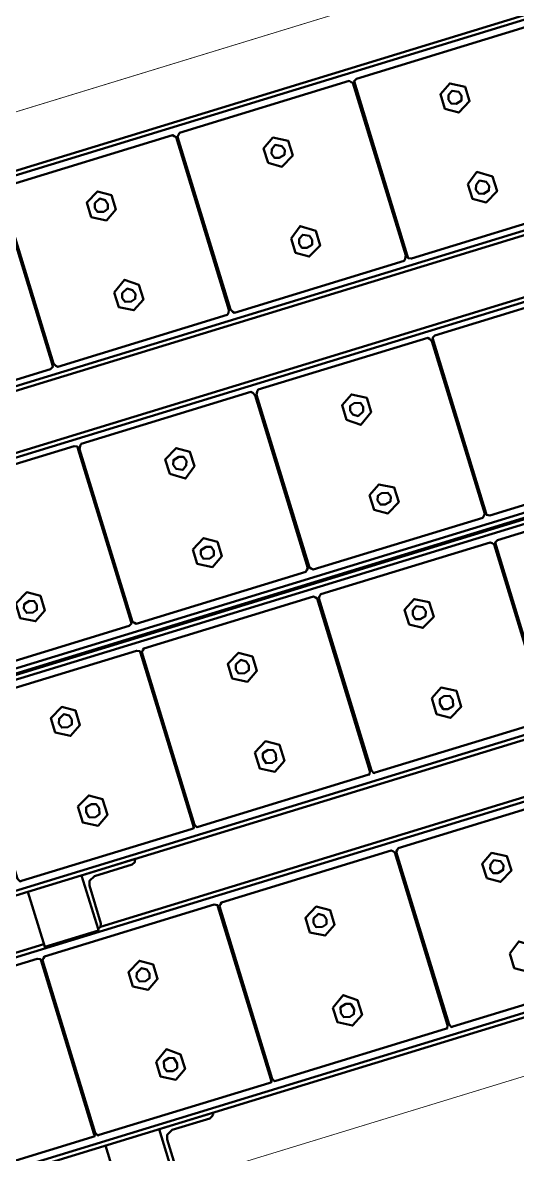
# Model space of a CAD drawing. Header units: inches. Extents: x 543393 to 2689207, y 1841861 to 9121372.
# Drawn here: x 547520.957 to 547521.398, y 1841967.59 to 1841968.599 of the extents above; entities that cross this region are included whole.
import ezdxf

# ---------------------------------------------------------------- set-up
doc = ezdxf.new("R2010")
doc.units = ezdxf.units.IN
doc.header["$MEASUREMENT"] = 0
doc.layers.add('Kich thuoc', color=8, linetype='Continuous', lineweight=18)

# ---------------------------------------------------------------- blocks, each defined once
blk = doc.blocks.new('Dan AC 220')
at = {"lineweight": 50}
for points in [[(103.2, 622.1), (28.8, 622.1), (28.8, 626.2), (28.8, 661.3), (28.8, 668.1), (3788, 668.1), (3788, 672.2), (3788, 958.9), (3737.9, 958.9), (3737.9, 672.2)], [(1037.9, 958.9), (1035.2, 957.6), (1033.9, 956.2), (1033.9, 919.7), (1032.5, 915.7), (1027.1, 912.9), (991.9, 912.9), (989.2, 911.6), (987.9, 910.2), (987.9, 908.9), (1037.9, 908.9), (1037.9, 958.9), (1088, 958.9), (1088, 908.9)], [(128.9, 908.9), (3687.9, 908.9)], [(78.9, 904.8), (3737.9, 904.8)], [(764.7, 883.2), (763.3, 883.2)], [(764.7, 881.8), (763.3, 881.8)], [(764.7, 879.1), (763.3, 879.1)], [(929.7, 883.2), (928.4, 883.2)], [(929.7, 881.8), (928.4, 881.8)], [(929.7, 879.1), (928.4, 879.1)], [(1094.8, 883.2), (1093.4, 883.2)], [(1094.8, 881.8), (1093.4, 881.8)], [(1094.8, 879.1), (1093.4, 879.1)], [(764.7, 877.8), (763.3, 877.8)], [(764.7, 871), (763.3, 871)], [(764.7, 869.7), (763.3, 869.7), (764.7, 869.7)], [(929.7, 877.8), (928.4, 877.8)], [(929.7, 871), (928.4, 871)], [(929.7, 869.7), (928.4, 869.7), (929.7, 869.7)], [(1094.8, 877.8), (1093.4, 877.8)], [(1094.8, 871), (1093.4, 871)], [(1094.8, 869.7), (1093.4, 869.7), (1094.8, 869.7)], [(764.7, 865.6), (763.3, 865.6)], [(764.7, 861.5), (763.3, 861.5)], [(764.7, 861.5), (763.3, 861.5), (764.7, 861.5)], [(929.7, 865.6), (928.4, 865.6)], [(929.7, 861.5), (928.4, 861.5)], [(929.7, 861.5), (928.4, 861.5), (929.7, 861.5)], [(1094.8, 865.6), (1093.4, 865.6)], [(1094.8, 861.5), (1093.4, 861.5)], [(1094.8, 861.5), (1093.4, 861.5), (1094.8, 861.5)], [(764.7, 857.5), (763.3, 857.5)], [(764.7, 850.7), (763.3, 850.7)], [(764.7, 849.4), (763.3, 849.4)], [(929.7, 857.5), (928.4, 857.5)], [(929.7, 850.7), (928.4, 850.7)], [(929.7, 849.4), (928.4, 849.4)], [(1094.8, 857.5), (1093.4, 857.5)], [(1094.8, 850.7), (1093.4, 850.7)], [(1094.8, 849.4), (1093.4, 849.4)], [(764.7, 841.3), (763.3, 841.3)], [(929.7, 841.3), (928.4, 841.3)], [(1094.8, 841.3), (1093.4, 841.3)], [(764.7, 835.8), (763.3, 835.8)], [(764.7, 831.8), (763.3, 831.8)], [(764.7, 830.4), (763.3, 830.4)], [(764.7, 829.1), (763.3, 829.1)], [(764.7, 827.7), (763.3, 827.7)], [(929.7, 835.8), (928.4, 835.8)], [(929.7, 831.8), (928.4, 831.8)], [(929.7, 830.4), (928.4, 830.4)], [(929.7, 829.1), (928.4, 829.1)], [(929.7, 827.7), (928.4, 827.7)], [(1094.8, 835.8), (1093.4, 835.8)], [(1094.8, 831.8), (1093.4, 831.8)], [(1094.8, 830.4), (1093.4, 830.4)], [(1094.8, 829.1), (1093.4, 829.1)], [(1094.8, 827.7), (1093.4, 827.7)], [(764.7, 825), (763.3, 825)], [(764.7, 823.7), (763.3, 823.7), (764.7, 823.7)], [(764.7, 818.3), (763.3, 818.3)], [(929.7, 825), (928.4, 825)], [(929.7, 823.7), (928.4, 823.7), (929.7, 823.7)], [(929.7, 818.3), (928.4, 818.3)], [(1094.8, 825), (1093.4, 825)], [(1094.8, 823.7), (1093.4, 823.7), (1094.8, 823.7)], [(1094.8, 818.3), (1093.4, 818.3)], [(764.7, 816.9), (763.3, 816.9), (764.7, 816.9)], [(764.7, 812.8), (763.3, 812.8)], [(764.7, 811.5), (763.3, 811.5)], [(764.7, 810.1), (763.3, 810.1)], [(929.7, 816.9), (928.4, 816.9), (929.7, 816.9)], [(929.7, 812.8), (928.4, 812.8)], [(929.7, 811.5), (928.4, 811.5)], [(929.7, 810.1), (928.4, 810.1)], [(1094.8, 816.9), (1093.4, 816.9), (1094.8, 816.9)], [(1094.8, 812.8), (1093.4, 812.8)], [(1094.8, 811.5), (1093.4, 811.5)], [(1094.8, 810.1), (1093.4, 810.1)], [(764.7, 800.7), (763.3, 800.7)], [(764.7, 799.3), (763.3, 799.3)], [(764.7, 798), (763.3, 798)], [(929.7, 800.7), (928.4, 800.7)], [(929.7, 799.3), (928.4, 799.3)], [(929.7, 798), (928.4, 798)], [(1094.8, 800.7), (1093.4, 800.7)], [(1094.8, 799.3), (1093.4, 799.3)], [(1094.8, 798), (1093.4, 798)], [(764.7, 789.9), (763.3, 789.9), (764.7, 789.9)], [(764.7, 788.5), (763.3, 788.5)], [(929.7, 789.9), (928.4, 789.9), (929.7, 789.9)], [(929.7, 788.5), (928.4, 788.5)], [(1094.8, 789.9), (1093.4, 789.9), (1094.8, 789.9)], [(1094.8, 788.5), (1093.4, 788.5)], [(764.7, 770.9), (763.3, 770.9)], [(929.7, 770.9), (928.4, 770.9)], [(1094.8, 770.9), (1093.4, 770.9)], [(3737.9, 724.9), (78.9, 724.9)], [(1035.2, 720.9), (78.9, 720.9)], [(1088, 672.2), (1088, 723.6), (1037.9, 723.6), (1037.9, 722.2), (1037.9, 672.2), (987.9, 672.2), (989.2, 674.9), (991.9, 676.2), (1027.1, 676.2), (1032.5, 678.9), (1033.9, 683), (1033.9, 718.2), (1035.2, 720.9), (1037.9, 722.2)], [(1934.8, 720.9), (1088, 720.9)], [(3788, 672.2), (28.8, 672.2)], [(764.7, 646.5), (763.3, 646.5)], [(929.7, 646.5), (928.4, 646.5)], [(764.7, 645.1), (763.3, 645.1)], [(764.7, 641.1), (763.3, 641.1)], [(764.7, 639.7), (763.3, 639.7)], [(764.7, 639.7), (763.3, 639.7), (764.7, 639.7)], [(929.7, 645.1), (928.4, 645.1)], [(929.7, 641.1), (928.4, 641.1)], [(929.7, 639.7), (928.4, 639.7)], [(929.7, 639.7), (928.4, 639.7), (929.7, 639.7)], [(764.7, 634.3), (763.3, 634.3)], [(764.7, 632.9), (763.3, 632.9), (764.7, 632.9)], [(764.7, 628.9), (763.3, 628.9)], [(929.7, 634.3), (928.4, 634.3)], [(929.7, 632.9), (928.4, 632.9), (929.7, 632.9)], [(929.7, 628.9), (928.4, 628.9)], [(764.7, 624.8), (763.3, 624.8)], [(764.7, 624.8), (763.3, 624.8), (764.7, 624.8)], [(764.7, 619.4), (763.3, 619.4)], [(764.7, 619.4), (763.3, 619.4), (764.7, 619.4)], [(929.7, 624.8), (928.4, 624.8)], [(929.7, 624.8), (928.4, 624.8), (929.7, 624.8)], [(929.7, 619.4), (928.4, 619.4)], [(929.7, 619.4), (928.4, 619.4), (929.7, 619.4)], [(764.7, 614), (763.3, 614)], [(764.7, 612.6), (763.3, 612.6)], [(929.7, 614), (928.4, 614)], [(929.7, 612.6), (928.4, 612.6)], [(764.7, 603.2), (763.3, 603.2)], [(764.7, 599.1), (763.3, 599.1)], [(929.7, 603.2), (928.4, 603.2)], [(929.7, 599.1), (928.4, 599.1)], [(764.7, 595.1), (763.3, 595.1)], [(764.7, 593.7), (763.3, 593.7)], [(764.7, 592.4), (763.3, 592.4)], [(764.7, 591), (763.3, 591)], [(764.7, 588.3), (763.3, 588.3)], [(764.7, 586.9), (763.3, 586.9)], [(764.7, 585.6), (763.3, 585.6)], [(929.7, 595.1), (928.4, 595.1)], [(929.7, 593.7), (928.4, 593.7)], [(929.7, 592.4), (928.4, 592.4)], [(929.7, 591), (928.4, 591)], [(929.7, 588.3), (928.4, 588.3)], [(929.7, 586.9), (928.4, 586.9)], [(929.7, 585.6), (928.4, 585.6)], [(764.7, 581.5), (763.3, 581.5)], [(764.7, 580.2), (763.3, 580.2), (764.7, 580.2)], [(764.7, 576.1), (763.3, 576.1)], [(929.7, 581.5), (928.4, 581.5)], [(929.7, 580.2), (928.4, 580.2), (929.7, 580.2)], [(929.7, 576.1), (928.4, 576.1)], [(764.7, 574.8), (763.3, 574.8)], [(764.7, 573.4), (763.3, 573.4)], [(929.7, 574.8), (928.4, 574.8)], [(929.7, 573.4), (928.4, 573.4)], [(599.7, 564), (598.3, 564)], [(599.7, 562.6), (598.3, 562.6)], [(599.7, 561.2), (598.3, 561.2)], [(764.7, 564), (763.3, 564)], [(764.7, 562.6), (763.3, 562.6)], [(764.7, 561.2), (763.3, 561.2)], [(929.7, 564), (928.4, 564)], [(929.7, 562.6), (928.4, 562.6)], [(929.7, 561.2), (928.4, 561.2)], [(599.7, 553.1), (598.3, 553.1), (599.7, 553.1)], [(599.7, 551.8), (598.3, 551.8)], [(764.7, 553.1), (763.3, 553.1), (764.7, 553.1)], [(764.7, 551.8), (763.3, 551.8)], [(929.7, 553.1), (928.4, 553.1), (929.7, 553.1)], [(929.7, 551.8), (928.4, 551.8)], [(3788, 488.2), (3788, 485.5), (3788, 484.1), (28.8, 484.1), (28.8, 485.5), (28.8, 488.2), (3788, 488.2), (3788, 495), (3788, 530.1), (3788, 534.2), (3732.5, 534.2)], [(599.7, 534.2), (598.3, 534.2)], [(764.7, 534.2), (763.3, 534.2)], [(929.7, 534.2), (928.4, 534.2)], [(28.8, 478.7), (28.8, 481.4), (28.8, 482.8), (3788, 482.8), (3788, 481.4), (3788, 478.7), (28.8, 478.7), (28.8, 472), (28.8, 435.4), (28.8, 432.7), (103.2, 432.7)], [(599.7, 455.7), (598.3, 455.7)], [(599.7, 454.4), (598.3, 454.4)], [(764.7, 455.7), (763.3, 455.7)], [(764.7, 454.4), (763.3, 454.4)], [(929.7, 455.7), (928.4, 455.7)], [(929.7, 454.4), (928.4, 454.4)], [(599.7, 451.7), (598.3, 451.7)], [(599.7, 450.3), (598.3, 450.3), (599.7, 450.3)], [(599.7, 449), (598.3, 449)], [(599.7, 444.9), (598.3, 444.9)], [(764.7, 451.7), (763.3, 451.7)], [(764.7, 450.3), (763.3, 450.3), (764.7, 450.3)], [(764.7, 449), (763.3, 449)], [(764.7, 444.9), (763.3, 444.9)], [(929.7, 451.7), (928.4, 451.7)], [(929.7, 450.3), (928.4, 450.3), (929.7, 450.3)], [(929.7, 449), (928.4, 449)], [(929.7, 444.9), (928.4, 444.9)], [(599.7, 443.6), (598.3, 443.6)], [(599.7, 442.2), (598.3, 442.2)], [(599.7, 438.2), (598.3, 438.2)], [(599.7, 434.1), (598.3, 434.1)], [(599.7, 434.1), (598.3, 434.1), (599.7, 434.1)], [(764.7, 443.6), (763.3, 443.6)], [(764.7, 442.2), (763.3, 442.2)], [(764.7, 438.2), (763.3, 438.2)], [(764.7, 434.1), (763.3, 434.1)], [(764.7, 434.1), (763.3, 434.1), (764.7, 434.1)], [(929.7, 443.6), (928.4, 443.6)], [(929.7, 442.2), (928.4, 442.2)], [(929.7, 438.2), (928.4, 438.2)], [(929.7, 434.1), (928.4, 434.1)], [(929.7, 434.1), (928.4, 434.1), (929.7, 434.1)], [(599.7, 430), (598.3, 430), (599.7, 430)], [(599.7, 428.7), (598.3, 428.7)], [(764.7, 430), (763.3, 430), (764.7, 430)], [(764.7, 428.7), (763.3, 428.7)], [(929.7, 430), (928.4, 430), (929.7, 430)], [(929.7, 428.7), (928.4, 428.7)], [(599.7, 417.9), (598.3, 417.9)], [(599.7, 416.5), (598.3, 416.5)], [(599.7, 413.8), (598.3, 413.8)], [(764.7, 417.9), (763.3, 417.9)], [(764.7, 416.5), (763.3, 416.5)], [(764.7, 413.8), (763.3, 413.8)], [(929.7, 417.9), (928.4, 417.9)], [(929.7, 416.5), (928.4, 416.5)], [(929.7, 413.8), (928.4, 413.8)], [(599.7, 409.7), (598.3, 409.7)], [(599.7, 404.3), (598.3, 404.3)], [(764.7, 409.7), (763.3, 409.7)], [(764.7, 404.3), (763.3, 404.3)], [(929.7, 409.7), (928.4, 409.7)], [(929.7, 404.3), (928.4, 404.3)], [(599.7, 401.6), (598.3, 401.6)], [(599.7, 397.6), (598.3, 397.6)], [(599.7, 396.2), (598.3, 396.2), (599.7, 396.2)], [(764.7, 401.6), (763.3, 401.6)], [(764.7, 397.6), (763.3, 397.6)], [(764.7, 396.2), (763.3, 396.2), (764.7, 396.2)], [(929.7, 401.6), (928.4, 401.6)], [(929.7, 397.6), (928.4, 397.6)], [(929.7, 396.2), (928.4, 396.2), (929.7, 396.2)], [(599.7, 392.2), (598.3, 392.2)], [(599.7, 390.8), (598.3, 390.8)], [(599.7, 389.5), (598.3, 389.5)], [(599.7, 385.4), (598.3, 385.4)], [(599.7, 384), (598.3, 384), (599.7, 384)], [(764.7, 392.2), (763.3, 392.2)], [(764.7, 390.8), (763.3, 390.8)], [(764.7, 389.5), (763.3, 389.5)], [(764.7, 385.4), (763.3, 385.4)], [(764.7, 384), (763.3, 384), (764.7, 384)], [(929.7, 392.2), (928.4, 392.2)], [(929.7, 390.8), (928.4, 390.8)], [(929.7, 389.5), (928.4, 389.5)], [(929.7, 385.4), (928.4, 385.4)], [(929.7, 384), (928.4, 384), (929.7, 384)], [(599.7, 380), (598.3, 380)], [(599.7, 378.6), (598.3, 378.6)], [(764.7, 380), (763.3, 380)], [(764.7, 378.6), (763.3, 378.6)], [(929.7, 380), (928.4, 380)], [(929.7, 378.6), (928.4, 378.6)], [(599.7, 373.2), (598.3, 373.2)], [(599.7, 371.9), (598.3, 371.9), (599.7, 371.9)], [(599.7, 367.8), (598.3, 367.8)], [(599.7, 366.5), (598.3, 366.5)], [(764.7, 373.2), (763.3, 373.2)], [(764.7, 371.9), (763.3, 371.9), (764.7, 371.9)], [(764.7, 367.8), (763.3, 367.8)], [(764.7, 366.5), (763.3, 366.5)], [(929.7, 373.2), (928.4, 373.2)], [(929.7, 371.9), (928.4, 371.9), (929.7, 371.9)], [(929.7, 367.8), (928.4, 367.8)], [(929.7, 366.5), (928.4, 366.5)], [(599.7, 362.4), (598.3, 362.4), (599.7, 362.4)], [(599.7, 361), (598.3, 361)], [(764.7, 362.4), (763.3, 362.4), (764.7, 362.4)], [(764.7, 361), (763.3, 361)], [(929.7, 362.4), (928.4, 362.4), (929.7, 362.4)], [(929.7, 361), (928.4, 361)], [(3732.5, 344.8), (3788, 344.8), (3788, 340.8), (3788, 305.6), (3788, 298.8), (28.8, 298.8), (28.8, 294.8), (28.8, 3.9), (78.9, 3.9), (78.9, 294.8)], [(599.7, 344.8), (598.3, 344.8)], [(764.7, 344.8), (763.3, 344.8)], [(929.7, 344.8), (928.4, 344.8)], [(28.8, 294.8), (3788, 294.8)], [(78.9, 242), (3737.9, 242)], [(78.9, 238), (3737.9, 238)], [(599.7, 216.3), (598.3, 216.3)], [(599.7, 215), (598.3, 215)], [(599.7, 212.3), (598.3, 212.3)], [(764.7, 216.3), (763.3, 216.3)], [(764.7, 215), (763.3, 215)], [(764.7, 212.3), (763.3, 212.3)], [(929.7, 216.3), (928.4, 216.3)], [(929.7, 215), (928.4, 215)], [(929.7, 212.3), (928.4, 212.3)], [(599.7, 210.9), (598.3, 210.9)], [(599.7, 204.1), (598.3, 204.1)], [(599.7, 202.8), (598.3, 202.8), (599.7, 202.8)], [(764.7, 210.9), (763.3, 210.9)], [(764.7, 204.1), (763.3, 204.1)], [(764.7, 202.8), (763.3, 202.8), (764.7, 202.8)], [(929.7, 210.9), (928.4, 210.9)], [(929.7, 204.1), (928.4, 204.1)], [(929.7, 202.8), (928.4, 202.8), (929.7, 202.8)], [(599.7, 198.7), (598.3, 198.7)], [(599.7, 194.7), (598.3, 194.7)], [(599.7, 194.7), (598.3, 194.7), (599.7, 194.7)], [(764.7, 198.7), (763.3, 198.7)], [(764.7, 194.7), (763.3, 194.7)], [(764.7, 194.7), (763.3, 194.7), (764.7, 194.7)], [(929.7, 198.7), (928.4, 198.7)], [(929.7, 194.7), (928.4, 194.7)], [(929.7, 194.7), (928.4, 194.7), (929.7, 194.7)], [(599.7, 190.6), (598.3, 190.6), (599.7, 190.6)], [(599.7, 189.3), (598.3, 189.3)], [(599.7, 183.8), (598.3, 183.8)], [(599.7, 182.5), (598.3, 182.5)], [(764.7, 190.6), (763.3, 190.6), (764.7, 190.6)], [(764.7, 189.3), (763.3, 189.3)], [(764.7, 183.8), (763.3, 183.8)], [(764.7, 182.5), (763.3, 182.5)], [(929.7, 190.6), (928.4, 190.6), (929.7, 190.6)], [(929.7, 189.3), (928.4, 189.3)], [(929.7, 183.8), (928.4, 183.8)], [(929.7, 182.5), (928.4, 182.5)], [(599.7, 174.4), (598.3, 174.4)], [(764.7, 174.4), (763.3, 174.4)], [(929.7, 174.4), (928.4, 174.4)], [(599.7, 169), (598.3, 169)], [(599.7, 164.9), (598.3, 164.9)], [(599.7, 163.6), (598.3, 163.6)], [(599.7, 162.2), (598.3, 162.2), (599.7, 162.2)], [(764.7, 169), (763.3, 169)], [(764.7, 164.9), (763.3, 164.9)], [(764.7, 163.6), (763.3, 163.6)], [(764.7, 162.2), (763.3, 162.2), (764.7, 162.2)], [(929.7, 169), (928.4, 169)], [(929.7, 164.9), (928.4, 164.9)], [(929.7, 163.6), (928.4, 163.6)], [(929.7, 162.2), (928.4, 162.2), (929.7, 162.2)], [(599.7, 158.1), (598.3, 158.1)], [(599.7, 156.8), (598.3, 156.8), (599.7, 156.8)], [(599.7, 152.7), (598.3, 152.7)], [(764.7, 158.1), (763.3, 158.1)], [(764.7, 156.8), (763.3, 156.8), (764.7, 156.8)], [(764.7, 152.7), (763.3, 152.7)], [(929.7, 158.1), (928.4, 158.1)], [(929.7, 156.8), (928.4, 156.8), (929.7, 156.8)], [(929.7, 152.7), (928.4, 152.7)], [(599.7, 150), (598.3, 150), (599.7, 150)], [(599.7, 146), (598.3, 146)], [(599.7, 144.6), (598.3, 144.6)], [(599.7, 143.3), (598.3, 143.3)], [(764.7, 150), (763.3, 150), (764.7, 150)], [(764.7, 146), (763.3, 146)], [(764.7, 144.6), (763.3, 144.6)], [(764.7, 143.3), (763.3, 143.3)], [(929.7, 150), (928.4, 150), (929.7, 150)], [(929.7, 146), (928.4, 146)], [(929.7, 144.6), (928.4, 144.6)], [(929.7, 143.3), (928.4, 143.3)], [(599.7, 133.8), (598.3, 133.8)], [(599.7, 132.4), (598.3, 132.4)], [(764.7, 133.8), (763.3, 133.8)], [(764.7, 132.4), (763.3, 132.4)], [(599.7, 131.1), (598.3, 131.1)], [(599.7, 123), (598.3, 123), (599.7, 123)], [(599.7, 121.6), (598.3, 121.6)], [(764.7, 131.1), (763.3, 131.1)], [(764.7, 123), (763.3, 123), (764.7, 123)], [(764.7, 121.6), (763.3, 121.6)], [(599.7, 104), (598.3, 104)], [(764.7, 104), (763.3, 104)], [(3737.9, 58), (78.9, 58)], [(3687.9, 54), (128.9, 54)]]:
    blk.add_lwpolyline(points, dxfattribs=at)
for points in [[(28.8, 958.9), (3788, 958.9), (3788, 3.9), (28.8, 3.9)], [(28.8, 3.9), (3788.8, 3.9), (3788.8, 958.9), (28.8, 958.9)]]:
    blk.add_lwpolyline(points, close=True)
for points in [[(763.3, 895.4), (762, 898.1), (760.6, 898.1), (602.4, 898.1), (601, 898.1), (599.7, 895.4), (599.7, 734.4), (601, 733), (602.4, 731.7), (760.6, 731.7), (762, 733), (763.3, 734.4)], [(928.4, 895.4), (927, 898.1), (925.7, 898.1), (767.4, 898.1), (766, 898.1), (764.7, 895.4), (764.7, 734.4), (766, 733), (767.4, 731.7), (925.7, 731.7), (927, 733), (928.4, 734.4)], [(1093.4, 895.4), (1092, 898.1), (1090.7, 898.1), (932.4, 898.1), (929.7, 898.1), (929.7, 895.4), (929.7, 734.4), (929.7, 733), (932.4, 731.7), (1090.7, 731.7), (1092, 733), (1093.4, 734.4)], [(1258.4, 895.4), (1257.1, 898.1), (1255.7, 898.1), (1097.5, 898.1), (1094.8, 898.1), (1094.8, 895.4), (1094.8, 734.4), (1094.8, 733), (1097.5, 731.7), (1255.7, 731.7), (1257.1, 733), (1258.4, 734.4)], [(693, 850.7), (693, 864.2), (682.2, 871), (670, 864.2), (670, 850.7), (682.2, 842.6)], [(763.3, 876.4), (764.7, 876.4)], [(858, 850.7), (858, 864.2), (845.9, 871), (835, 864.2), (835, 850.7), (845.9, 842.6)], [(928.4, 876.4), (929.7, 876.4)], [(1023.1, 850.7), (1023.1, 864.2), (1010.9, 871), (1000.1, 864.2), (1000.1, 850.7), (1010.9, 842.6)], [(1093.4, 876.4), (1094.8, 876.4)], [(852.6, 857.5), (851.3, 861.5), (845.9, 862.9), (841.8, 861.5), (840.4, 857.5), (841.8, 852.1), (845.9, 850.7), (851.3, 852.1)], [(1017.6, 857.5), (1016.3, 861.5), (1010.9, 862.9), (1006.8, 861.5), (1005.5, 857.5), (1006.8, 852.1), (1010.9, 850.7), (1016.3, 852.1)], [(763.3, 856.1), (764.7, 856.1)], [(928.4, 856.1), (929.7, 856.1)], [(1093.4, 856.1), (1094.8, 856.1)], [(763.3, 844), (764.7, 844)], [(928.4, 844), (929.7, 844)], [(1093.4, 844), (1094.8, 844)], [(763.3, 806.1), (764.7, 806.1)], [(928.4, 806.1), (929.7, 806.1)], [(1093.4, 806.1), (1094.8, 806.1)], [(693, 780.4), (693, 766.9), (682.2, 760.1), (670, 766.9), (670, 780.4), (682.2, 787.1)], [(763.3, 793.9), (764.7, 793.9)], [(858, 780.4), (858, 766.9), (845.9, 760.1), (835, 766.9), (835, 780.4), (845.9, 787.1)], [(928.4, 793.9), (929.7, 793.9)], [(1023.1, 780.4), (1023.1, 766.9), (1010.9, 760.1), (1000.1, 766.9), (1000.1, 780.4), (1010.9, 787.1)], [(1093.4, 793.9), (1094.8, 793.9)], [(687.6, 773.6), (686.2, 777.7), (682.2, 779), (676.8, 777.7), (675.4, 773.6), (676.8, 769.6), (682.2, 766.9), (686.2, 769.6)], [(852.6, 773.6), (851.3, 777.7), (845.9, 779), (841.8, 777.7), (840.4, 773.6), (841.8, 769.6), (845.9, 766.9), (851.3, 769.6)], [(1017.6, 773.6), (1016.3, 777.7), (1010.9, 779), (1006.8, 777.7), (1005.5, 773.6), (1006.8, 769.6), (1010.9, 766.9), (1016.3, 769.6)], [(598.3, 658.6), (598.3, 661.3), (595.6, 661.3), (437.3, 661.3), (436, 661.3), (434.6, 658.6), (434.6, 497.7), (436, 496.3), (437.3, 495), (595.6, 495), (598.3, 496.3)], [(763.3, 658.6), (762, 661.3), (760.6, 661.3), (602.4, 661.3), (601, 661.3), (599.7, 658.6), (599.7, 497.7), (601, 496.3), (602.4, 495), (760.6, 495), (762, 496.3), (763.3, 497.7)], [(928.4, 658.6), (927, 661.3), (925.7, 661.3), (767.4, 661.3), (766, 661.3), (764.7, 658.6), (764.7, 497.7), (766, 496.3), (767.4, 495), (925.7, 495), (927, 496.3), (928.4, 497.7)], [(1093.4, 658.6), (1092, 661.3), (1090.7, 661.3), (932.4, 661.3), (929.7, 661.3), (929.7, 658.6), (929.7, 497.7), (929.7, 496.3), (932.4, 495), (1090.7, 495), (1092, 496.3), (1093.4, 497.7)], [(693, 612.6), (693, 627.5), (682.2, 634.3), (670, 627.5), (670, 612.6), (682.2, 605.9)], [(687.6, 619.4), (686.2, 624.8), (682.2, 626.2), (676.8, 624.8), (675.4, 619.4), (676.8, 615.4), (682.2, 614), (686.2, 615.4)], [(858, 612.6), (858, 627.5), (845.9, 634.3), (835, 627.5), (835, 612.6), (845.9, 605.9)], [(852.6, 619.4), (851.3, 624.8), (845.9, 626.2), (841.8, 624.8), (840.4, 619.4), (841.8, 615.4), (845.9, 614), (851.3, 615.4)], [(1023.1, 612.6), (1023.1, 627.5), (1010.9, 634.3), (1000.1, 627.5), (1000.1, 612.6), (1010.9, 605.9)], [(1017.6, 619.4), (1016.3, 624.8), (1010.9, 626.2), (1006.8, 624.8), (1005.5, 619.4), (1006.8, 615.4), (1010.9, 614), (1016.3, 615.4)], [(763.3, 607.2), (764.7, 607.2)], [(928.4, 607.2), (929.7, 607.2)], [(763.3, 569.4), (764.7, 569.4)], [(928.4, 569.4), (929.7, 569.4)], [(598.3, 557.2), (599.7, 557.2)], [(763.3, 557.2), (764.7, 557.2)], [(928.4, 557.2), (929.7, 557.2)], [(693, 543.7), (693, 530.1), (682.2, 523.4), (670, 530.1), (670, 543.7), (682.2, 550.4)], [(858, 543.7), (858, 530.1), (845.9, 523.4), (835, 530.1), (835, 543.7), (845.9, 550.4)], [(1023.1, 543.7), (1023.1, 530.1), (1010.9, 523.4), (1000.1, 530.1), (1000.1, 543.7), (1010.9, 550.4)], [(687.6, 536.9), (686.2, 541), (682.2, 542.3), (676.8, 541), (675.4, 536.9), (676.8, 532.8), (682.2, 530.1), (686.2, 532.8)], [(852.6, 536.9), (851.3, 541), (845.9, 542.3), (841.8, 541), (840.4, 536.9), (841.8, 532.8), (845.9, 530.1), (851.3, 532.8)], [(1017.6, 536.9), (1016.3, 541), (1010.9, 542.3), (1006.8, 541), (1005.5, 536.9), (1006.8, 532.8), (1010.9, 530.1), (1016.3, 532.8)], [(598.3, 469.3), (598.3, 470.6), (595.6, 472), (437.3, 472), (436, 470.6), (434.6, 469.3), (434.6, 308.3), (436, 305.6), (437.3, 304.2), (595.6, 304.2), (598.3, 305.6)], [(763.3, 469.3), (762, 470.6), (760.6, 472), (602.4, 472), (601, 470.6), (599.7, 469.3), (599.7, 308.3), (601, 305.6), (602.4, 304.2), (760.6, 304.2), (762, 305.6), (763.3, 308.3)], [(928.4, 469.3), (927, 470.6), (925.7, 472), (767.4, 472), (766, 470.6), (764.7, 469.3), (764.7, 308.3), (766, 305.6), (767.4, 304.2), (925.7, 304.2), (927, 305.6), (928.4, 308.3)], [(1093.4, 469.3), (1092, 470.6), (1090.7, 472), (932.4, 472), (929.7, 470.6), (929.7, 469.3), (929.7, 308.3), (929.7, 305.6), (932.4, 304.2), (1090.7, 304.2), (1092, 305.6), (1093.4, 308.3)], [(693, 423.3), (693, 436.8), (682.2, 443.6), (670, 436.8), (670, 423.3), (682.2, 416.5)], [(687.6, 430), (686.2, 434.1), (682.2, 435.4), (676.8, 434.1), (675.4, 430), (676.8, 426), (682.2, 424.6), (686.2, 426)], [(858, 423.3), (858, 436.8), (845.9, 443.6), (835, 436.8), (835, 423.3), (845.9, 416.5)], [(852.6, 430), (851.3, 434.1), (845.9, 435.4), (841.8, 434.1), (840.4, 430), (841.8, 426), (845.9, 424.6), (851.3, 426)], [(1023.1, 423.3), (1023.1, 436.8), (1010.9, 443.6), (1000.1, 436.8), (1000.1, 423.3), (1010.9, 416.5)], [(1017.6, 430), (1016.3, 434.1), (1010.9, 435.4), (1006.8, 434.1), (1005.5, 430), (1006.8, 426), (1010.9, 424.6), (1016.3, 426)], [(598.3, 423.3), (599.7, 423.3)], [(763.3, 423.3), (764.7, 423.3)], [(928.4, 423.3), (929.7, 423.3)], [(598.3, 403), (599.7, 403)], [(763.3, 403), (764.7, 403)], [(928.4, 403), (929.7, 403)], [(693, 352.9), (693, 339.4), (682.2, 332.6), (670, 339.4), (670, 352.9), (682.2, 361)], [(858, 352.9), (858, 339.4), (845.9, 332.6), (835, 339.4), (835, 352.9), (845.9, 361)], [(687.6, 346.2), (686.2, 350.2), (682.2, 352.9), (676.8, 350.2), (675.4, 346.2), (676.8, 342.1), (682.2, 340.8), (686.2, 342.1)], [(852.6, 346.2), (851.3, 350.2), (845.9, 352.9), (841.8, 350.2), (840.4, 346.2), (841.8, 342.1), (845.9, 340.8), (851.3, 342.1)], [(598.3, 228.5), (598.3, 231.2), (595.6, 232.5), (437.3, 232.5), (436, 231.2), (434.6, 228.5), (434.6, 67.5), (436, 66.2), (437.3, 64.8), (595.6, 64.8), (598.3, 66.2)], [(763.3, 228.5), (762, 231.2), (760.6, 232.5), (602.4, 232.5), (601, 231.2), (599.7, 228.5), (599.7, 67.5), (601, 66.2), (602.4, 64.8), (760.6, 64.8), (762, 66.2), (763.3, 67.5)], [(928.4, 228.5), (927, 231.2), (925.7, 232.5), (767.4, 232.5), (766, 231.2), (764.7, 228.5), (764.7, 67.5), (766, 66.2), (767.4, 64.8), (925.7, 64.8), (927, 66.2), (928.4, 67.5)], [(1093.4, 228.5), (1092, 231.2), (1090.7, 232.5), (932.4, 232.5), (929.7, 231.2), (929.7, 228.5), (929.7, 67.5), (929.7, 66.2), (932.4, 64.8), (1090.7, 64.8), (1092, 66.2), (1093.4, 67.5)], [(528, 183.8), (528, 197.4), (517.2, 204.1), (505, 197.4), (505, 183.8), (517.2, 175.7)], [(598.3, 209.5), (599.7, 209.5)], [(693, 183.8), (693, 197.4), (682.2, 204.1), (670, 197.4), (670, 183.8), (682.2, 175.7)], [(763.3, 209.5), (764.7, 209.5)], [(858, 183.8), (858, 197.4), (845.9, 204.1), (835, 197.4), (835, 183.8), (845.9, 175.7)], [(928.4, 209.5), (929.7, 209.5)], [(522.6, 190.6), (521.2, 194.7), (517.2, 196), (511.7, 194.7), (510.4, 190.6), (511.7, 186.5), (517.2, 183.8), (521.2, 186.5)], [(687.6, 190.6), (686.2, 194.7), (682.2, 196), (676.8, 194.7), (675.4, 190.6), (676.8, 186.5), (682.2, 183.8), (686.2, 186.5)], [(852.6, 190.6), (851.3, 194.7), (845.9, 196), (841.8, 194.7), (840.4, 190.6), (841.8, 186.5), (845.9, 183.8), (851.3, 186.5)], [(598.3, 177.1), (599.7, 177.1)], [(763.3, 177.1), (764.7, 177.1)], [(928.4, 177.1), (929.7, 177.1)], [(598.3, 139.2), (599.7, 139.2)], [(763.3, 139.2), (764.7, 139.2)], [(928.4, 139.2), (929.7, 139.2)], [(598.3, 127), (599.7, 127)], [(763.3, 127), (764.7, 127)], [(528, 113.5), (528, 100), (517.2, 93.2), (505, 100), (505, 113.5), (517.2, 120.3)], [(522.6, 106.7), (521.2, 110.8), (517.2, 112.2), (511.7, 110.8), (510.4, 106.7), (511.7, 102.7), (517.2, 100), (521.2, 102.7)], [(693, 113.5), (693, 100), (682.2, 93.2), (670, 100), (670, 113.5), (682.2, 120.3)], [(687.6, 106.7), (686.2, 110.8), (682.2, 112.2), (676.8, 110.8), (675.4, 106.7), (676.8, 102.7), (682.2, 100), (686.2, 102.7)], [(858, 113.5), (858, 100), (845.9, 93.2), (835, 100), (835, 113.5), (845.9, 120.3)], [(852.6, 106.7), (851.3, 110.8), (845.9, 112.2), (841.8, 110.8), (840.4, 106.7), (841.8, 102.7), (845.9, 100), (851.3, 102.7)]]:
    blk.add_lwpolyline(points, close=True, dxfattribs=at)
blk = doc.blocks.new('NDK1')
blk.add_blockref('Dan AC 220', (240604.4, 56712.7))

msp = doc.modelspace()

# ---------------------------------------------------------------- block references
at = {"layer": 'Kich thuoc', "xscale": 0.001, "yscale": 0.001, "zscale": 0.001, "rotation": 197.0123114188912}
msp.add_blockref('NDK1', (547735.2883, 1842093.4113), dxfattribs=at)

doc.saveas('drawing.dxf')
